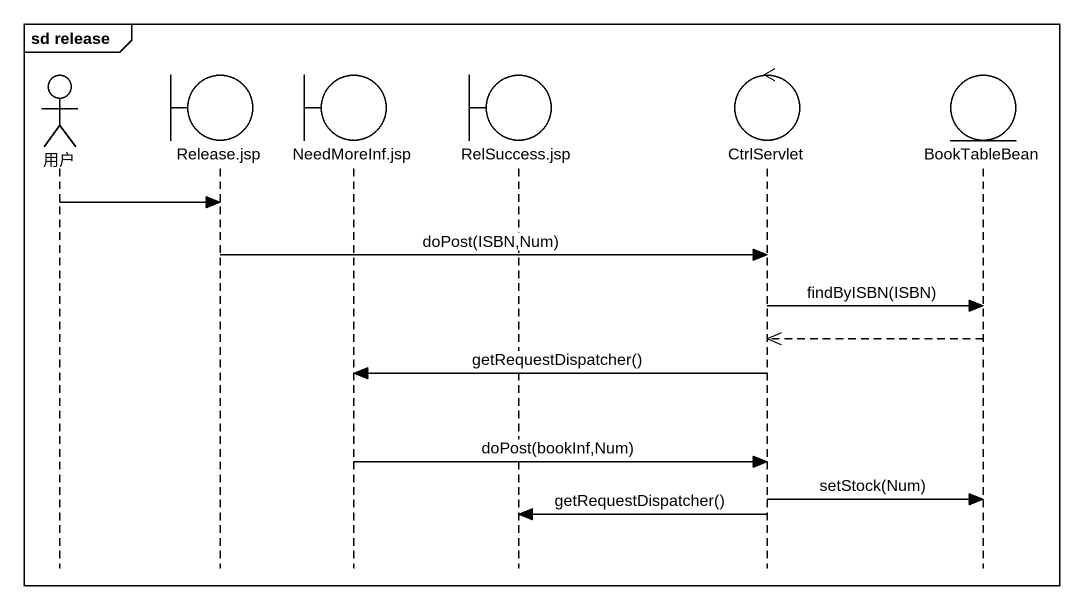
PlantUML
@startuml
mainframe sd release
hide footbox
actor 用户
boundary "Release.jsp" as Release_jsp
boundary "NeedMoreInf.jsp" as NeedMoreInf_jsp
boundary "RelSuccess.jsp" as RelSuccess_jsp
control CtrlServlet
entity BookTableBean

用户 -> Release_jsp
Release_jsp -> CtrlServlet : doPost(ISBN,Num)
CtrlServlet -> BookTableBean : findByISBN(ISBN)
BookTableBean -->> CtrlServlet
CtrlServlet -> NeedMoreInf_jsp : getRequestDispatcher()
NeedMoreInf_jsp -> CtrlServlet : doPost(bookInf,Num)
CtrlServlet -> BookTableBean : setStock(Num)
CtrlServlet -> RelSuccess_jsp : getRequestDispatcher()
@enduml
